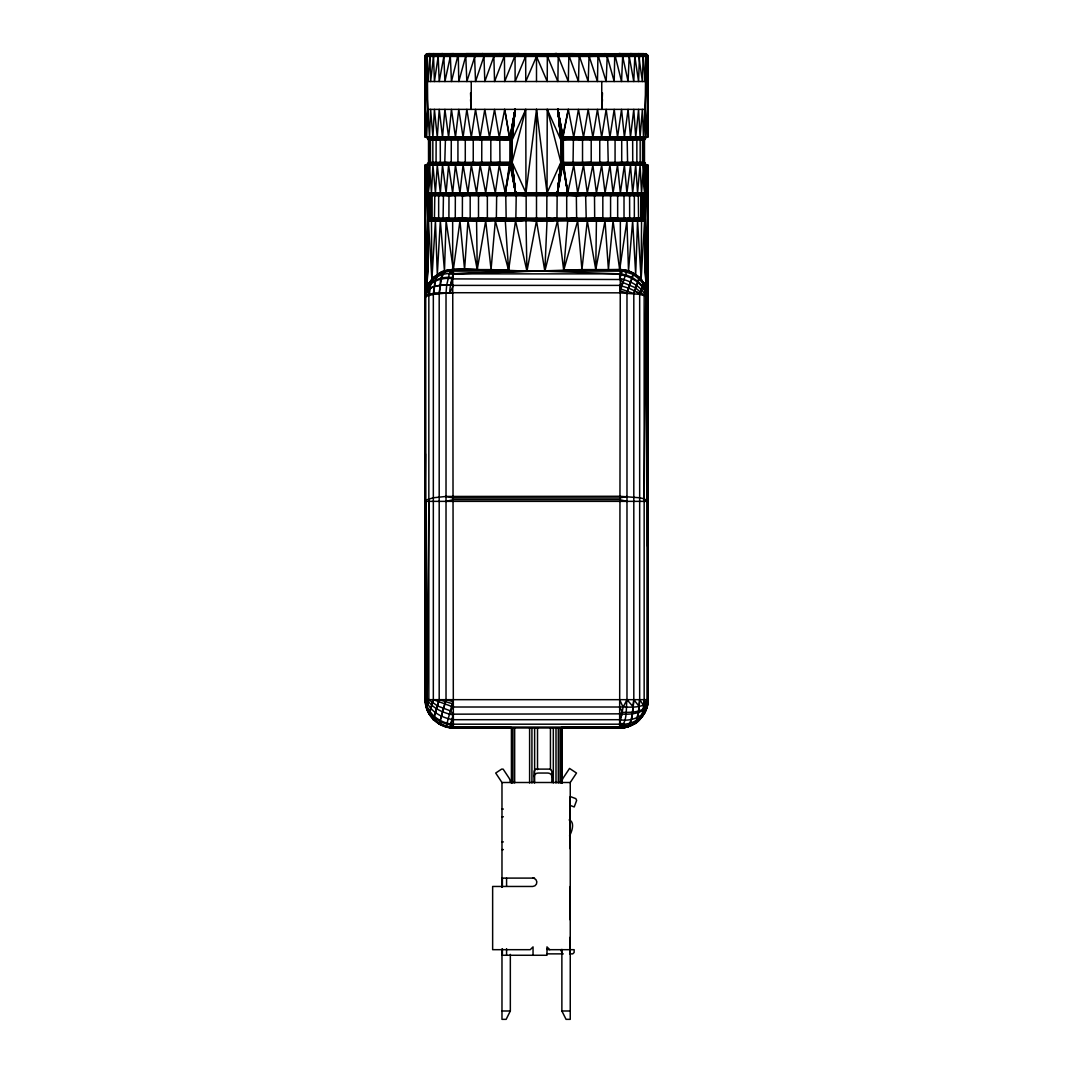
<?xml version="1.0" encoding="UTF-8"?>
<svg xmlns="http://www.w3.org/2000/svg" width="1073" height="1073" viewBox="0 0 1073 1073"><rect width="100%" height="100%" fill="white"/><g stroke="black" fill="none" stroke-linecap="round" stroke-linejoin="round"><path stroke-width="1.5" d="M639.441 53.744L642.378 54.468L643.156 56.44L642.405 81.521L638.435 53.65L642.378 54.468L644.31 53.744L644.967 54.026L554.768 54.026C518.004 54.71 481.16 52.966 444.504 54.468L442.733 53.65L430.622 54.468L429.844 53.65L427.202 55.716L427.738 109.379L425.538 137.25L425.579 56.44L427.859 53.65L645.892 53.744L647.421 56.44L647.462 137.25L645.262 109.379L645.731 55.716L643.612 53.65L618.893 53.65L625.519 54.173M561.876 782.499A8.356 8.356 0 0 1 563.271 777.871L569.548 768.429L576.509 773.043L570.246 782.499L570.246 952.583L569.991 949.779M645.383 137.626L644.001 140.027L644.001 162.331L645.866 164.732L573.022 164.303L563.674 165.108L561.005 163.123L560.911 139.624L562.949 137.344L647.958 137.25L647.582 55.045L425.418 55.045L425.042 137.25L509.326 137.25L511.298 138.068L512.116 140.027L512.116 162.331L511.03 164.491L435.383 164.29L426.759 165.108L428.999 162.331L428.999 140.027L428.194 138.068L425.807 137.25L509.675 137.626L511.767 139.101L510.654 139.946L510.681 163.592L505.289 192.979L499.24 165.108L495.324 192.979L489.489 165.108L485.72 192.979L480.141 165.108L476.573 192.979L471.315 165.108L467.962 192.979L463.067 165.108L459.968 192.979L455.475 165.108L452.645 192.979L448.608 165.108L446.086 192.979L442.519 165.108L440.332 192.979L437.274 165.108L435.437 192.979L432.929 165.108L431.453 192.979L429.495 165.108L428.14 193.18L644.605 192.979L643.505 165.108L644.699 193.006L640.165 193.073L638.301 195.045L638.569 219.455C646.362 213.903 647.18 225.826 641.185 218.06L641.185 195.769C642.003 193.234 646.268 190.994 643.88 195.769L645.262 195.769L647.462 165.108L647.958 501.359L425.042 501.359L425.284 699.676C424.613 714.846 438.388 728.057 453.356 727.99L619.644 727.99C634.733 728.245 648.24 714.779 647.958 699.676L647.958 165.108L562.949 165.014L567.711 192.979L573.76 165.108L577.676 192.979L583.511 165.108L587.28 192.979L592.859 165.108L596.427 192.979L601.685 165.108L605.038 192.979L609.933 165.108L613.032 192.979L617.525 165.108L620.355 192.979L624.392 165.108L626.914 192.979L630.481 165.108L632.668 192.979L635.726 165.108L637.563 192.979L640.071 165.108L641.547 192.979L643.505 165.108L645.262 195.447L645.866 287.242L647.435 292.513L647.958 165.108M547.23 109.379L560.884 162.331L547.029 192.979L547.23 109.379L560.884 140.027L644.484 140.027L645.222 138.068L647.193 137.25L563.325 137.612L561.903 137.934L560.978 140.027L557.866 109.379L563.137 137.304L573.438 137.331L573.022 164.29C583.605 165.162 594.522 164.692 605.333 165.027L630.991 165.108L633.378 164.303L647.113 165.108M425.445 190.015L425.042 501.359L426.008 500.045L433.331 497.765L446.019 496.45L619.644 496.276L639.669 497.765L644.162 498.824L647.958 501.359L647.716 297.261C648.199 282.387 634.344 269.336 619.644 269.605L581.942 269.605L453.356 273.87C438.911 271.429 424.023 282.896 425.042 297.918L425.096 501.359M425.445 453.852L425.096 501.024M647.904 501.359L647.958 699.676C648.95 714.994 634.049 725.496 619.644 724.195L453.356 724.195C439.769 725.67 426.182 713.29 425.284 699.676L426.008 501.359L427.188 699.676L425.753 705.028L428.932 712.083M647.556 546.358L647.556 190.015M647.462 137.25L647.864 55.716L425.136 55.716L425.538 137.25M647.462 165.108L645.262 218.06L647.435 292.513L645.866 287.242L641.118 279.463L641.547 220.837M561.447 727.91L619.644 727.99C628.013 722.303 625.707 708.529 626.981 699.676L626.981 293.009L633.365 273.159L641.118 279.463L644.162 283.768L646.992 290.595L647.958 297.918L645.812 295.974L639.669 294.324L619.644 292.835L450.003 292.714L433.331 294.324L425.23 296.631L427.134 287.242L428.14 193.18L427.027 165.108L427.738 195.769L643.156 195.769L643.518 194.454L645.128 194.065L645.973 165.108L644.833 193.14L429.12 192.979L429.12 220.837C425.673 220.233 430.058 215.365 429.857 220.716L536.5 220.032M428.838 501.359L427.188 699.676C432.741 708.569 443.243 712.807 453.034 714.994L453.356 719.701L450.647 723.899C438.321 722.129 426.705 712.485 425.284 699.676M644.162 498.824L645.812 295.974L647.287 291.95C644.699 279.235 632.614 269.511 619.644 269.605L563.714 270.316L557.464 220.837L544.843 271.201L453.356 270.691C438.106 269.108 424.653 282.964 425.042 297.918C428.033 293.881 426.102 288.074 428.838 283.768C433.787 275.117 443.404 269.645 453.356 269.605L491.058 269.605L526.95 271.161L536.5 220.837L536.5 109.379L525.971 192.979L512.116 162.331L525.77 109.379L525.971 192.979M452.645 220.837L453.356 727.99C441.58 727.735 430.327 718.91 426.611 707.992L428.838 699.676L428.838 295.383C425.74 279.718 440.051 271.523 453.356 270.691L508.615 270.275L495.324 220.837L491.058 269.605L485.72 220.837L477.23 269.605L467.962 220.837L464.582 269.605L459.968 220.837L453.356 269.605C442.076 269.631 431.44 276.847 427.134 287.242L427.899 219.911C432.178 218.584 432.781 219.536 428.167 220.676L427.134 287.242C441.687 256.554 483.145 274.447 508.615 270.275L515.536 220.837L526.95 271.161L449.346 273.803L446.717 284.922L446.019 293.009L446.019 699.676L439.192 724.195L450.7 727.735L511.553 727.829M619.644 292.835L626.967 270.57C635.337 273.038 642.459 279.168 645.866 287.242L644.739 220.783L428.395 220.837L427.134 287.242L427.832 219.469L431.574 218.141L431.011 219.817L428.301 220.81L427.134 287.242L427.966 220.206L431.815 218.06L431.815 195.769L430.474 193.355L428.006 193.502L427.027 165.108L427.751 195.353L429.12 195.769L434.699 195.045L435.786 193.797L641.547 194.374L644.833 193.14L643.505 165.108M470.175 195.769L467.251 192.979L526.119 193.073L526.239 220.032L518.299 220.837L501.185 220.032L483.869 220.837L461.859 220.032L453.879 220.837L467.949 220.475L470.175 218.06L470.175 195.769L469.317 193.355L429.12 192.979L431.547 195.769L431.561 218.154L427.872 219.764L429.294 220.086L428.167 220.676M566.705 195.769L567.671 195.045C569.28 191.785 566.168 193.073 566.705 195.769L566.705 218.06L568.1 220.475L586.287 220.475C573.089 219.549 559.798 221.253 546.761 220.032L546.881 193.073L585.71 192.979L584.517 195.045L585.643 195.769L586.274 220.475L627.625 220.475C632.963 221.628 639.615 218.208 643.88 220.743L643.88 192.979L429.817 193.073M431.453 219.308L428.234 220.756L427.134 287.242L428.073 220.515C432.781 221.159 431.426 215.753 429.441 219.2M427.134 287.242L428.02 220.367L429.12 220.032L427.966 220.18M626.297 271.684L619.644 270.691L563.714 270.316L577.676 220.837L581.942 269.605L587.28 220.837L595.77 269.605L596.427 220.837M425.176 55.716L427.738 109.379L426.665 137.25L430.072 138.645L510.212 138.752L511.284 140.027L511.365 162.841L510.091 164.92L515.536 192.979L512.036 162.989L509.326 165.108L425.042 165.108L425.042 699.676L647.958 699.676C647.998 714.752 634.814 728.191 619.644 727.99L620.355 220.837M427.269 247.233L427.497 233.74M427.242 247.675L427.456 234.518M427.336 247.715L427.604 234.652M427.295 247.461L427.564 234.397M569.857 894.734L570.246 892.709M592.256 137.344L591.21 140.027L591.21 162.331L592.256 165.014L582.532 164.303L582.532 138.068L599.807 139.302L615.339 138.645L617.337 137.25L615.07 140.027L615.07 162.331L618.92 165.108L608.27 164.303L605.776 165.108L582.532 164.303L563.486 165.014L563.325 137.612L645.879 137.612L642.928 138.632L642.553 140.027L642.553 162.331L644.672 165.108L640.165 162.331L640.165 140.027L642.15 137.344M427.416 247.005L427.725 233.686L427.443 247.085M427.376 247.89L427.631 234.799M427.805 233.901L427.51 247.246L427.899 234.035M495.887 220.756L515.818 220.756L516.22 195.769C514.504 192.805 518.916 191.638 518.366 195.045L516.22 195.769M642.244 219.965L637.805 220.837C610.671 220.595 583.953 220.823 556.941 220.032L557.169 193.073M644.377 138.068L645.289 138.068L644.484 140.027L644.497 163.042L646.55 165.014L638.475 165.014M644.779 193.073L642.512 193.448L641.278 195.045L641.198 218.382L641.533 219.388L645.222 218.959L645.866 287.242L644.766 220.756L642.982 220.26L641.895 218.06L641.895 195.769L645.249 195.125L645.973 165.108L644.927 193.301L643.572 193.261M645.262 195.769L645.973 165.108L644.98 193.462L641.185 195.769L645.141 194.119L645.973 165.108L645.034 193.636C642.016 193.945 639.535 196.721 643.21 193.341M643.88 195.769L645.262 195.447L643.88 195.045L645.195 194.562L645.973 165.108L645.235 194.964L642.472 195.769L642.472 218.06L644.766 220.756M645.249 195.219L643.88 195.045L645.222 194.723L645.973 165.108L645.168 194.347L642.553 193.422L643.532 193.1M427.671 247.367L428.033 234.102M425.565 292.513L427.738 218.06L425.538 165.108L425.565 292.513L425.042 165.108M510.01 162.331L509.326 165.108L499.978 164.29L475.943 165.108L429.643 164.29L426.759 165.108L428.543 163.042L428.516 140.027L427.202 137.626L430.353 139.316L445.335 139.316L448.635 138.068L451.223 139.316L457.863 139.316L460.733 138.068L465.213 139.316L473.193 139.316L475.138 138.068L481.737 139.316L492.051 138.645C497.657 139.182 508.589 140.107 511.848 138.886L515.134 109.379L510.024 137.331L509.93 163.713L428.154 163.713L425.847 165.108L427.711 164.29L511.566 163.874L512.116 162.331L428.516 162.331L428.154 163.713M562.99 140.027L562.99 138.645L573.022 138.068L563.07 138.068L560.911 139.624L557.866 109.379L562.99 137.384L568.301 109.379L573.76 137.25L578.441 109.379L583.511 137.25L588.192 109.379L592.859 137.25L597.46 109.379L601.685 137.25L606.165 109.379L609.933 137.25L614.212 109.379L617.525 137.25L621.549 109.379L624.392 137.25L628.094 109.379L630.481 137.25L633.781 109.379L635.726 137.25L638.569 109.379L640.071 137.25L642.405 109.379L643.505 137.25L647.864 55.716M646.885 702.681C647.22 716.147 634.451 727.132 621.549 727.923L619.644 727.025L609.679 726.957M506.067 220.032L500.541 220.837L506.188 219.455L505.718 193.073M562.721 164.947L563.674 165.108L567.711 192.979L563.325 164.732L560.884 162.331L557.464 192.979L562.721 164.947L560.978 162.331L644.484 162.331L645.289 164.29L563.191 164.29L561.917 163.592L562.346 162.412L561.233 163.257L557.464 192.979L562.359 164.786L560.978 162.331M550.221 54.146C566.303 53.704 581.955 53.57 597.969 54.468L597.46 81.521L588.38 54.026L572.057 53.65L516.77 54.026L516.542 55.716L514.758 56.44L504.699 81.521L504.377 54.468L524.067 54.267M441.298 723.631L439.192 724.195L439.112 723.51C431.373 719.071 424.251 708.958 426.008 699.676L425.673 296.296L427.188 287.081M601.752 81.521L601.752 109.379L602.463 92.989M428.221 220.756L431.011 219.978L441.607 220.756L443.082 219.455L443.444 195.045L448.983 195.769L454.804 195.045L455.341 195.769L455.274 218.771L453.785 220.743L437.918 220.032L434.404 220.837L434.793 195.769L432.835 193.073M480.744 137.344L499.79 137.626L499.978 164.29L475.943 165.108L481.375 164.29L481.737 163.042L481.79 140.027L480.744 137.344L426.665 137.25M547.029 220.837L544.843 271.201L619.644 273.87C632.762 274.916 644.551 284.506 647.716 297.261L646.992 500.045L645.812 295.974C640.916 286.115 630.146 280.603 619.711 278.685L619.644 273.87L622.997 269.806L619.644 270.691L544.843 271.201L536.5 220.837L526.239 220.032L518.299 220.837M506.295 195.769C504.028 195.836 494.277 189.385 496.651 195.769L496.343 220.032M490.817 140.027L492.051 138.645C490.871 135.869 489.677 137.854 490.817 140.027L490.817 162.331L489.945 165.014M595.77 269.605L605.038 220.837L608.418 269.605L613.032 220.837L619.644 269.605L628.51 271.026L635.685 274.581L641.118 279.463L644.605 220.837L645.866 287.242L645.168 219.563L642.177 219.885M428.395 220.837L431.882 279.463L435.437 220.837L437.315 274.581L440.332 220.837L444.49 271.026L446.086 220.837L453.356 269.605M487.357 218.06L485.157 218.771C482.34 222.178 488.027 221.373 487.357 218.06L487.357 195.769L486.418 193.073M585.643 195.769L586.582 193.073L585.71 192.979L640.165 193.073M630.24 722.934L632.574 713.746L633.808 699.676L633.808 293.519L639.092 277.357M518.42 220.743L518.742 218.785L516.22 218.06M477.391 193.073L478.504 195.769L478.504 218.06L477.391 220.743M604.099 193.073L602.825 195.769L602.825 218.06L604.099 220.743L602.476 220.837L594.697 219.455L594.496 195.769L595.609 193.073M601.752 109.379L602.449 99.548M525.649 54.468L525.77 81.521L536.5 56.44L547.23 81.521L547.351 54.468L516.77 54.026M481.79 140.027L472.04 137.344L473.247 140.027L473.247 162.331L472.04 165.014M600.96 165.014L599.753 162.331L599.753 140.027L600.96 137.344M470.175 218.06C471.369 220.26 466.098 221.749 467.949 220.475M563.714 270.316L567.711 220.837M644.417 163.042L644.484 162.331M647.582 55.045L644.135 53.744L647.421 56.44L645.262 81.521L427.738 81.521L429.924 55.716L430.622 54.468L434.149 53.744M425.538 294.887L425.042 297.918C423.714 283.124 440.923 276.244 453.356 278.9L623.654 279.53M425.243 296.041L426.544 295.048L428.838 295.383L429.455 294.082L430.796 283.782L433.224 278.001M449.346 273.803L450.217 272.019L453.356 273.87L619.644 273.87L620.891 274.916C632.56 276.673 644.149 284.68 646.992 296.604L646.992 699.676L647.703 702.399C640.273 708.824 628.778 706.799 619.644 707.013L453.356 707.013L452.846 701.568L446.019 699.676L439.192 724.195L429.508 713.921L433.331 699.676L433.331 294.324C435.41 285.861 433.653 271.67 446.019 270.57C439.058 275.251 440.453 286.156 439.192 293.519L439.192 699.676L433.331 719.701L439.192 699.676L452.269 703.727L453.356 707.013L450.352 710.863L437.516 705.94L428.838 699.676M426.544 295.048L433.908 293.331L439.192 293.519L441.405 279.168L443.672 272.837L445.483 270.798L452.632 269.672L453.356 270.691L452.082 269.913L450.217 272.019M433.908 293.331L450.003 292.714C448.366 287.497 458.6 256.071 450.673 285.042C442.21 285.083 428.865 284.573 425.284 294.217C426.155 281.381 441.016 276.029 452.109 277.599L453.356 278.9M465.28 162.331C465.414 165.711 459.995 166.355 463.402 163.042L465.28 162.331L465.28 140.027L463.912 137.344M605.776 165.108L608.27 164.303L607.72 140.027L609.088 137.344M610.577 195.769L611.53 193.355L615.164 192.979L610.577 195.769L610.577 218.06L611.986 220.743M456.642 54.2L432.741 54.026L471.852 54.146L467.104 53.744L466.031 55.045L458.788 81.521L458.265 54.468L466.621 53.65L515.161 53.744M510.118 137.706L499.562 137.344M568.301 109.379L562.319 138.766L562.306 162.331C564.371 166.476 561.394 163.928 560.978 163.042L557.464 192.979L562.104 164.625M433.961 719.218C439.259 723.993 446.22 726.85 453.356 727.025L621.482 727.092L628.268 726.22L634.465 723.685L636.262 720.707L638.368 712.405L639.669 699.676L639.669 294.324L643.545 282.776M456.427 137.344L457.93 140.027L457.93 162.331L456.427 165.014M510.694 162.331L509.326 165.108L505.289 192.979L509.863 165.054L510.855 164.652L515.536 192.979L512.116 162.331L511.191 164.37L515.536 192.979L512.089 162.734L511.07 164.504L509.326 165.108L511.298 164.29L512.089 162.466L511.767 139.101L515.134 109.379L510.037 137.344L512.062 139.49L515.134 109.379L510.279 137.411L511.284 138.404M610.577 218.06L615.54 218.771L616.975 220.743L619.228 220.756L617.659 218.06L617.659 195.769L619.215 193.073M427.108 53.744L426.383 54.468L429.844 53.65C424.626 55.38 427.322 52.47 430.622 54.468L435.437 53.744L433.613 55.716L430.595 81.521L429.844 56.44L432.298 55.716L433.519 56.44L434.431 81.521L438.28 55.716L439.434 54.026L442.237 53.65L441.03 54.026M646.456 288.878L644.162 295.383L644.162 699.676C646.67 713.438 637.51 726.81 622.648 725.509L619.644 724.195L623.118 707.187L626.981 699.676L633.325 707.013M643.129 714.202C646.456 712.646 645.638 707.04 646.389 703.821L644.162 699.676C642.821 708.435 643.867 720.117 633.808 724.195L639.669 719.701M647.703 702.399C647.515 716.147 631.367 721.955 619.644 719.701L453.356 719.701C441.928 718.011 429.508 711.439 426.008 699.676M511.11 164.048L510.44 164.853L515.536 192.979L511.673 163.82C508.146 167.468 513.484 161.487 510.024 162.653M562.306 140.027C565.377 137.089 561.273 136.338 560.884 140.027L557.866 109.379L562.735 137.411L562.145 137.706L557.866 109.379L560.884 140.027M570.232 893.501L570.031 894.547M451.29 140.027L447.052 137.25L450.204 137.626L451.29 140.027L451.223 163.042L450.204 164.732L448.031 165.108L476.345 165.014L477.418 163.042L481.79 162.331M563.137 137.304L561.635 139.503L562.185 163.19M623.333 137.344L621.71 140.027L621.71 162.331L622.353 164.29L623.896 165.108M447.307 193.073L448.983 195.769L448.903 218.771L448.326 220.032L441.955 220.837M624.017 195.769L625.143 193.355L627.987 192.979L624.017 195.769L624.017 218.06L625.693 220.743M627.584 140.027L629.328 137.344L627.169 139.302L627.584 162.331L628.268 164.29L629.931 165.108M563.325 165.068L561.662 164.182L557.464 192.979L560.897 162.64M561.903 162.761L557.464 192.979L560.938 162.868L557.464 192.979L561.072 162.814L562.99 162.331L562.279 164.37M634.344 195.769L635.377 193.797L637.161 192.979L635.082 193.797L634.344 195.769L634.344 218.06L636.209 220.743L630.307 220.032L629.677 218.785L629.596 195.769L631.38 193.073M511.124 139.57L515.134 109.379L510.01 140.027L512.022 140.027L428.516 140.027L427.778 138.068L510.104 137.733L509.326 137.25L504.699 109.379L499.24 137.25L494.559 109.379L489.489 137.25L484.808 109.379L480.141 137.25L475.54 109.379L471.315 137.25L466.835 109.379L463.067 137.25L458.788 109.379L455.475 137.25L451.451 109.379L448.608 137.25L444.906 109.379L442.519 137.25L439.219 109.379L437.274 137.25L434.431 109.379L432.929 137.25L430.595 109.379L429.495 137.25L427.738 109.379L645.262 109.379L645.396 137.612M440.346 140.027L437.368 137.25L439.112 137.626L440.265 139.316L440.346 162.331C435.745 168.367 444.584 162.425 448.608 165.014L451.29 162.331M636.839 138.055L638.797 137.331L636.852 140.027L636.852 162.331L639.146 165.108L633.378 164.303L632.735 163.056L632.654 140.027L634.492 137.344M430.434 193.355C433.318 196.52 429.763 194.052 431.105 195.769L431.105 218.06L427.805 219.254L429.12 219.455L429.495 220.797L434.015 220.032L435.061 220.743L437.918 220.032L438.656 218.06L438.656 195.769L436.791 193.073M567.711 192.979L562.976 165.027C563.499 162.05 561.434 164.866 563.312 164.987M434.23 137.344L436.148 140.027L436.054 163.042L435.383 164.29L430.689 165.108L432.835 162.331L432.835 140.027L430.528 137.25L432.419 138.068L432.835 140.027M510.44 164.853L511.754 162.707L511.741 140.027L509.675 137.626L504.699 109.379M557.464 192.979L561.072 162.814M438.575 218.771L431.654 218.516M427.175 56.44L428.543 54.026L430.622 54.468M428.422 137.344L430.447 140.027L430.447 162.331L429.643 164.29L426.759 165.108M511.66 163.391L512.022 162.331L509.514 165.014L499.978 164.29M425.431 294.981L425.042 297.918L425.404 295.316M560.978 140.027L562.99 137.384L560.978 139.316L557.866 109.379L562.507 137.505L561.702 138.068L562.695 137.666M525.77 109.379L512.116 140.027L515.134 109.379L511.244 138.082L510.01 140.027L510.52 137.532L509.326 137.25M512.089 162.466L511.258 163.472M430.89 219.402L430.702 218.704M642.164 194.468L641.453 195.769L643.827 195.568M495.619 54.267L519.305 53.65L484.929 53.744L483.963 56.44L484.808 81.521L493.848 56.44L498.382 55.716L499.307 53.65L504.377 54.468L466.151 53.744L464.891 55.716L465.789 56.44L466.835 81.521L475.728 53.744M646.389 703.821L646.992 699.676C649.742 714.055 629.247 715.047 619.644 713.84L449.466 714.175M619.644 269.605L626.914 220.837L628.51 271.026L632.668 220.837L635.685 274.581L637.563 220.837L641.118 279.463M512.022 140.027L510.896 137.72L515.134 109.379L512.116 140.027L511.915 138.994M647.958 699.676L646.992 707.013L644.162 713.84M500.259 162.331L493.137 163.042L492.064 165.108M546.694 195.769L552.555 192.979M563.017 164.249L576.845 165.108M634.344 218.06L636.517 220.475L643.196 220.756L641.547 219.455L431.453 219.455L430.474 220.475L429.844 195.769L428.395 192.979L429.495 165.108L428.261 193.033L430.474 193.355L431.815 195.769M642.526 193.355L643.156 218.06C645.021 221.762 640.822 219.616 645.195 219.335L642.821 218.382L644.833 220.689L645.866 287.242L645.101 219.885L643.505 218.195M427.617 164.732L426.571 165.014L429.643 164.29L430.85 165.014M480.704 55.716L483.963 56.44L475.54 81.521L474.574 56.44L480.704 55.716L482.045 53.65L491.085 54.227M647.716 703.378C644.135 712.874 630.964 712.324 622.581 712.405L619.644 713.84M510.386 138.833L510.037 138.149M425.284 294.217C429.589 283.929 444.128 285.056 453.356 285.391L619.644 285.391L628.791 288.181L644.162 295.383L635.444 287.765L622.783 282.454L619.644 278.9L622.34 270.906L632.721 274.232L639.039 278.873L643.049 283.607L646.094 289.495L647.716 297.261L646.08 289.509L643.062 283.58M464.891 55.716L457.688 56.44L451.451 81.521L450.338 56.44L451.411 54.026M560.964 139.369L561.93 138.296M515.027 54.026L515.134 81.521L525.569 56.44L516.542 55.716M453.356 699.676L446.019 727.025L511.553 727.494M439.675 723.363L446.019 727.025L449.882 726.756L453.356 713.84L450.352 710.863M636.852 162.331L637.858 164.732M455.341 218.06L455.69 219.455L454.429 220.743L461.859 220.032L462.356 218.785L462.423 195.769L461.014 193.073M622.783 282.454L619.644 285.391L620.918 289.026L633.808 293.519L639.669 277.894M512.036 162.989L515.536 192.979L510.949 164.585M642.445 195.501L642.512 193.448L641.802 195.299M440.399 55.716L443.82 56.44L444.906 81.521L450.338 56.44L453.41 53.65L441.526 54.026L440.399 55.716L438.2 56.44L439.219 81.521L444.128 55.045L453.41 53.65M646.992 296.604L647.515 295.169M443.149 220.475L444.262 218.785L448.983 218.06M645.825 56.44L646.08 55.716M440.346 162.331L440.453 163.713L438.951 165.014L435.383 164.29M562.788 163.606L644.578 163.056M438.656 218.06L435.678 220.475L429.12 220.837M632.654 140.027L637.617 138.055M432.298 55.716L433.519 54.026M561.474 138.404L561.662 164.182M432.835 162.331L432.58 164.29L430.689 165.108M430.447 162.331L427.711 164.29M500.997 220.475L501.413 218.785L506.295 218.06M615.07 140.027L615.379 139.316L621.71 140.027L636.946 139.316M450.003 292.714L453.356 285.391L450.673 285.042M644.927 193.314L643.733 193.811L645.034 193.636M599.753 140.027L602.865 137.25L600.974 137.331M569.535 835.746C571.989 831.723 575.128 821.77 569.106 819.946M647.193 137.25L563.499 137.331L563.084 138.632L645.222 138.068L563.191 138.055L573.21 137.626L563.674 137.25M622.353 714.082L619.644 719.701L619.966 723.484L623.534 723.685M510.332 954.38L510.332 1010.994L506.148 1019.35L501.976 1019.35L501.976 949.136M434.793 195.769L435.786 193.797L433.961 192.979M582.223 163.056L562.56 162.734M642.928 138.632L643.988 137.331L642.647 139.302L645.222 138.068L644.001 140.027M631.903 54.026L630.428 53.65L639.736 54.026M561.729 163.941L563.003 163.042M582.532 138.055L583.055 137.344M560.978 139.812L574.055 138.632L582.183 140.027L586.515 137.25M511.647 163.861L510.748 164.598M633.808 273.4L626.981 293.009L620.368 291.078L619.644 285.391M647.515 295.155L646.992 290.595L647.958 297.918L647.77 294.78M444.732 164.29L445.416 140.027L443.672 137.344M563.191 164.29L562.507 164.491M561.313 138.578L557.866 109.379L561.192 138.752M437.824 274.38L434.941 281.22L433.331 294.324L429.455 294.082M640.165 162.331L640.259 163.042L642.553 162.331M431.172 194.441L427.751 195.098L427.027 165.108L428.006 193.502L429.79 193.086L429.12 192.979M628.268 726.22L631.648 719.353L633.808 699.676L639.039 706.302M629.623 724.637L626.981 727.025L623.695 727.682L621.736 726.797M639.776 293.975L644.162 283.768M594.496 195.769L601.323 192.979M425.445 55.045L426.464 54.026M428.838 283.768L433.331 277.894L439.192 273.4M577.113 193.073L576.349 195.769L576.657 220.032M645.222 138.068L644.095 139.316L601.417 138.645L599.807 139.316M494.64 53.744L493.848 56.44L494.559 81.521L504.149 56.44L498.382 55.716M572.741 140.027L574.887 137.25M473.247 140.027L475.138 138.068M430.555 218.329L430.528 195.769L429.549 193.596L428.14 193.18L427.027 165.108L427.899 193.945L429.938 193.489L430.742 194.548M510.44 139.624L511.928 139.544M430.179 195.447L427.805 194.481L427.027 165.108L428.114 193.234L430.528 195.769L431.52 195.501M430.488 220.354L642.003 220.032L643.907 220.837L636.53 220.475M431.051 219.952L430.528 218.06L427.778 219.093M641.949 193.864L430.769 193.864M484.929 53.744L479.269 54.2M562.587 137.505L562.467 138.122M431.172 218.396L431.453 219.455L434.431 219.455M428.422 163.042L512.022 162.546M643.639 220.193L645.101 219.885L643.88 219.455M457.93 140.027L460.733 138.068L465.28 140.027M645.249 218.463L643.035 219.066M466.151 53.744L467.104 53.744L463.013 54.2M640.165 140.027L642.311 138.645L642.553 140.027M496.651 195.769L499.75 193.797L506.268 195.045L546.694 195.045L552.273 193.797L556.807 195.045L594.549 195.045L600.169 193.797L602.892 195.045L610.644 195.045L613.769 193.797L617.726 195.045L624.097 195.045L626.35 193.797L629.677 195.045L641.359 195.353M641.198 218.382C642.633 218.423 642.888 220.233 642.298 219.254M427.805 194.481L429.348 194.226L428.006 193.502M430.34 193.475L427.979 193.583L427.027 165.108L427.872 194.052L429.294 194.937L427.751 195.353M445.416 140.027L448.635 138.068M642.258 194.978L643.518 194.454M563.003 139.302L585.63 138.068L591.397 138.645M572.781 139.302L582.223 139.316L585.63 138.068L591.21 140.027M510.533 164.223L511.566 163.874M622.648 725.509L619.644 727.025L561.447 727.279M511.11 164.451L515.536 192.979L511.808 163.606M441.526 54.026L442.733 53.65M562.976 139.705L561.689 139.503L563.084 138.632M427.202 55.716L425.579 56.44L427.738 81.521M589.439 53.65L597.969 54.468L613.85 53.744L614.735 54.468L614.212 81.521L607.211 56.44L606.218 55.716L589.037 56.44L588.192 81.521L578.843 54.468L569.736 54.2L611.905 54.2M499.75 193.797L496.611 195.045L487.316 195.045L483.346 193.797L478.451 195.045L431.453 194.374M429.173 53.65L427.792 54.026L428.543 54.026M478.504 195.769L483.346 193.797L487.357 195.769M645.262 81.521L643.156 56.44L641.292 55.716L639.481 56.44L638.569 81.521L634.72 55.716L633.566 54.026L630.696 53.65M430.407 220.099L429.173 218.248M602.825 218.06L585.684 218.785M582.223 139.302L585.63 138.068M626.498 727.092L634.961 723.484L636.691 720.479L638.77 712.257L639.669 699.676L643.492 705.202M646.067 137.331L645.638 137.331M610.644 218.771L617.659 218.06M630.991 165.108L633.378 164.303L629.811 164.732L627.584 162.331L621.777 163.056M640.259 139.316L642.311 138.645M611.516 54.173L604.542 53.65L606.218 55.716M606.218 53.65L607.211 56.44L606.165 81.521L598.426 56.44M425.807 137.25L510.279 137.411M627.772 726.729L620.731 727.682L619.644 727.025L620.154 727.923M427 706.745L426.008 707.013L425.042 699.676L425.284 501.359L425.445 546.358M434.189 719.473L433.331 719.701L433.814 719.071L429.79 713.585L428.838 713.84L433.331 699.676L453.356 707.013M445.04 726.421L446.623 726.005M450.7 727.735L453.356 727.025L450.419 724.798M426.383 54.468L434.042 53.65L431.762 54.2M429.549 193.596L430.769 194.615L429.589 194.857M430.541 193.422L429.374 193.636M429.723 194.213L430.434 194.025L428.234 193.06L429.12 193.355M430.823 193.931L427.832 194.267L427.027 165.108L427.939 193.757L429.12 193.797M428.167 193.14L429.951 193.127M641.828 219.375L641.48 218.315L642.821 218.382M638.569 219.455L638.985 220.032L637.147 220.756L645.061 220.072L645.866 287.242L644.886 220.582L643.049 220.689M643.371 220.703L644.994 220.327L645.866 287.242L645.021 220.233L643.652 219.603M433.264 163.042L436.148 162.331M638.207 218.06L635.337 218.771L641.278 218.785L641.976 220.032M604.917 164.746L608.27 164.303L604.904 164.732L604.086 163.056L599.753 162.331M605.32 165.014L608.27 164.303M630.401 165.027L633.378 164.303L629.824 164.746M624.017 218.06L626.538 218.771L629.596 218.06M446.019 501.359L453.356 499.656L619.644 499.656L626.981 501.359M572.741 162.331L575.866 163.042L591.21 162.331M643.8 53.744L637.563 53.744L644.457 54.026M626.981 496.45L619.644 497.966L453.356 497.966L446.019 496.45M627.464 53.744L629.1 55.716L633.781 81.521L634.8 56.44L632.735 55.716L629.18 56.44L628.094 81.521L622.367 55.045L620.301 53.65L616.13 54.267L625.224 54.146M569.817 54.227L572.432 54.026M439.782 139.316L436.148 140.027L433.103 139.316M607.72 162.331L604.086 163.042L607.787 163.056M562.279 139.772L561.112 139.705M510.721 162.586L511.888 162.64M427.859 219.697L429.12 219.455M628.698 163.042L632.654 162.331L636.651 163.042L632.735 163.042M568.261 53.744L578.441 81.521L579.152 56.44L572.942 55.716L568.851 56.44L568.301 81.521L558.242 56.44C559.637 53.073 553.064 52.108 555.009 55.716L558.242 56.44L557.866 81.521L547.431 56.44L555.009 55.716M536.5 220.475L556.941 220.032L526.239 220.032L552.702 220.837M546.694 218.06L552.3 218.771L556.78 218.06M440.708 163.042L445.416 162.331L450.191 163.042M616.921 163.042L621.71 162.331L627.665 163.056M644.028 712.512L644.766 712.405M496.96 54.106L522.43 54.106M620.932 55.716L615.312 56.44L621.549 81.521L622.662 56.44L619.443 53.744L613.85 53.744M448.313 220.032L453.879 220.837L448.313 220.032L442.559 220.756L454.281 220.475M582.532 164.303L576.59 165.027L575.866 163.056M617.793 54.106L621.374 54.026M616.573 137.331L617.351 137.25M462.423 195.769L468.941 195.045M478.129 54.146L482.796 53.65M589.774 53.744L597.969 54.468L604.984 53.744M547.351 54.468L644.31 53.744M552.3 218.785L552.501 220.475L556.941 220.032M477.995 54.173L482.434 53.744M526.307 218.06L516.193 218.785M584.517 195.045L576.349 195.769L567.671 195.045M461.041 54.227L466.621 53.744M425.847 165.108L428.167 165.108M586.408 220.475L602.047 220.743L586.394 220.475L585.643 218.06M568.1 220.475L587.038 220.837L594.938 220.032M576.349 218.06L567.724 218.771L566.705 218.06M643.88 220.475L644.967 220.381L643.88 220.032M536.5 220.756L546.761 220.032M551.79 54.2L554.567 53.65M597.969 54.468L605.413 54.026M427.765 218.852L429.12 218.771L427.738 218.369M588.071 53.744L590.593 54.026M588.38 54.026L572.298 53.744M573.022 164.303L562.882 164.652M427.751 195.098L429.12 195.045L427.778 194.857L427.027 165.108M643.88 218.771L645.249 218.718M428.073 220.502L429.428 220.555M453.356 292.835L439.635 292.835M645.222 164.29L644.39 164.29L644.967 164.732M642.928 163.713L644.779 163.713L563.07 163.713L575.96 163.713M526.119 193.073L546.881 193.073M636.437 138.645L637.201 138.632M642.03 163.056L644.095 163.056L645.383 164.732M455.274 218.785L462.423 218.06L468.78 218.771M615.07 162.331L615.339 163.713L621.991 163.713M443.323 218.785L444.262 218.771L443.404 218.06M635.618 220.475L618.276 220.032M621.991 138.645L627.397 138.632M588.044 163.056L591.397 163.713M636.906 163.713L627.893 163.713M602.892 218.771L600.867 218.785L601.296 220.032M624.097 218.785L629.677 218.771M438.321 219.455L444.021 219.455M516.14 219.455L518.702 219.455M629.918 219.455L634.679 219.455M428.462 53.744L429.2 53.744M433.371 53.744L458.265 54.468M425.86 54.468L647.14 54.468M425.042 56.44L647.958 56.44M428.637 138.645L427.711 138.068L430.447 140.027M621.777 139.316L627.169 139.302M427.738 218.06L429.12 218.06M429.844 218.06L645.262 218.06M431.722 218.771L641.278 218.785L641.185 218.06M510.332 782.499A8.356 8.356 0 0 0 508.937 777.871L503.13 769.113L501.614 769.113L495.699 773.043L501.976 782.499L570.246 782.499M501.976 809.055L503.371 809.055M501.976 816.768L503.371 816.768M501.976 841.903L503.371 841.903M501.976 849.615L503.371 849.615M501.976 878.103L534.515 878.103M563.271 953.87L549.068 953.87A8.356 8.356 0 0 1 546.895 953.575M569.589 953.87L572.754 953.87L574.149 952.475L574.149 949.685L549.068 949.685A4.185 4.185 0 0 1 546.975 949.122M501.976 1010.994L510.332 1010.994M561.876 949.377L561.876 1010.994L570.246 1010.994M591.625 138.055L601.685 138.068M599.968 163.713L604.273 163.726M600.223 164.29L604.542 164.303M615.54 218.771L617.726 218.785M487.316 218.785L478.504 218.06M506.268 218.785L496.651 218.06M635.592 219.455L641.533 219.388M448.688 219.455L455.059 219.455M455.69 219.455L462.168 219.455M496.517 219.455L485.023 219.455M546.72 219.455L552.34 219.455M594.697 219.455L566.732 218.785M611.141 220.032L616.076 220.032M615.741 219.455L617.941 219.455M557.973 54.026L562.534 54.213M618.906 53.65L620.851 53.744M484.62 54.026L487.799 54.173M466.675 54.026L470.014 54.2M610.161 54.2L606.674 53.744M621.589 54.026L624.352 54.2M557.839 53.744L563.996 54.16M518.366 195.045L526.307 195.769M619.644 270.691L622.327 270.946M643.88 193.355L644.98 193.462M428.02 220.367L429.12 220.475M442.197 220.475L434.391 220.837L437.918 220.032L441.607 220.756M453.356 727.749L448.89 727.038M450.647 723.899L453.356 724.195M451.344 55.716L457.688 56.44M636.209 220.743L627.625 220.475M632.976 53.744L635.846 54.106M429.508 713.921L428.838 713.84L429.79 713.585M645.651 165.027L647.26 165.108M452.833 53.744L455.556 54.106M457.93 162.331L463.402 163.042M644.793 54.026L646.617 54.468L645.168 53.65L645.892 53.744M643.88 194.374L645.195 194.562M441.741 193.073L443.404 195.769M509.514 137.344L509.93 138.645M492.051 138.645L500.259 140.027M532.718 878.103L534.113 878.344A4.185 4.185 0 0 1 532.718 886.459L492.641 886.459L492.641 949.685L530.25 949.685L533.04 946.896L533.04 955.265M473.247 162.331L477.418 163.042M459.365 137.25L460.733 138.068M561.809 162.667C559.865 161.178 562.869 164.679 561.541 163.109M510.896 137.72L510.077 137.451M634.72 195.045L638.207 195.769M560.871 949.685L561.876 952.623M601.417 138.645L607.72 140.027M638.77 53.65L642.378 54.468M427.872 194.052L429.12 194.374M510.077 137.371L511.298 138.068M643.438 53.65L646.617 54.468L645.195 53.65M482.381 192.979L483.346 193.797M442.103 53.744L444.504 54.468M490.817 162.331L493.137 163.042M434.793 218.06L436.885 218.771M449.882 726.756L453.356 727.99M570.246 805.461L574.216 806.95L576.657 800.418L575.839 798.634L570.246 796.542L570.246 848.837M642.15 165.014L640.259 163.056M552.273 193.797L556.78 195.769M568.301 220.756L566.812 219.455M631.031 53.744L632.735 55.716M613.769 193.797L617.659 195.769M624.768 165.014L623.762 164.303M510.52 137.532L511.338 138.162L515.134 109.379L512.089 139.624L511.848 138.886M616.573 165.014L615.339 163.726M626.35 193.797L629.596 195.769M435.786 193.797L438.656 195.769M434.015 220.032L435.048 220.756M635.176 291.118L639.669 294.324M600.169 193.797L602.825 195.769M640.071 54.026L641.292 55.716M588.983 165.014L588.178 163.726M442.21 193.355L443.082 194.374M549.765 949.685L546.975 946.896L546.975 955.265L502.392 955.265L502.392 948.693M636.168 139.316L636.852 140.027M427.778 138.068L428.905 139.316M511.472 139.235L511.003 138.699L511.526 139.396M627.128 220.032L626.538 218.785M590.096 54.026L590.74 55.716M623.762 164.29L623.185 163.056M426.611 707.992L425.042 699.676L425.297 702.332M428.999 162.331L429.428 163.042M647.904 501.024L647.556 453.852M619.644 707.013L622.581 712.405M561.876 1010.994L566.061 1019.35L570.246 1019.35L570.246 937.145M619.644 699.676L623.118 707.187M572.513 54.026L572.942 55.716M638.448 53.65L638.717 54.468M454.804 195.045L452.766 192.979L454.724 193.797L455.341 195.769M429.294 194.937L429.495 195.621M425.713 295.558L426.008 296.604M641.547 194.374L641.828 195.42M428.623 138.068L428.999 140.027M647.462 294.887L647.958 297.918L647.596 293.761M511.432 164.142L515.536 192.979L511.539 164.035M644.001 162.331L644.095 163.042M561.568 138.202L557.866 109.379L562.051 137.773L557.866 109.379L561.327 138.538M536.5 109.379L547.029 192.979M425.538 165.108L427.738 195.769M470.551 99.548L471.248 109.379L471.248 81.521M505.289 220.837L508.615 270.275M470.537 92.989L471.248 109.379M525.971 220.837L526.95 271.161M476.573 220.837L477.23 269.605M431.453 220.837L431.882 279.463M570.246 886.446L570.246 919.883M562.131 727.99L562.131 783.169M561.581 727.99L561.581 782.955M561.192 727.99L561.192 782.955M560.079 727.99L560.079 782.955M558.309 727.99L558.309 782.955M556.002 727.99L556.002 782.955M553.319 727.99L553.319 782.955M551.857 782.499L551.857 771.903A4.185 3.487 0 0 0 550.181 769.113L535.789 769.113A4.185 3.487 0 0 0 534.113 771.903L534.113 782.499M550.436 727.99L550.436 769.636M537.519 727.99L537.519 769.636M536.5 53.65L536.5 81.521M534.622 727.99L534.622 782.955M531.926 727.99L531.926 782.955M529.606 727.99L529.606 782.955M514.664 727.99L514.664 782.955M512.907 727.99L512.907 782.955M511.794 727.99L511.794 782.955M511.419 727.99L511.419 782.955M506.577 878.103L506.577 886.311M506.577 948.693L506.577 955.265M502.392 878.103L502.392 887.183M501.976 782.499L501.976 887.291M551.857 776.53A4.185 3.487 0 0 0 547.673 773.043L538.297 773.043A4.185 3.487 0 0 0 534.113 776.53M511.298 164.29L510.024 164.974L511.298 164.303M630.307 220.032L628.188 220.756L630.307 220.032M429.12 218.771L427.751 218.691L429.12 218.771M467.546 220.743L461.859 220.032L467.533 220.756M569.857 911.594L570.246 913.619L569.857 911.594"/></g></svg>
